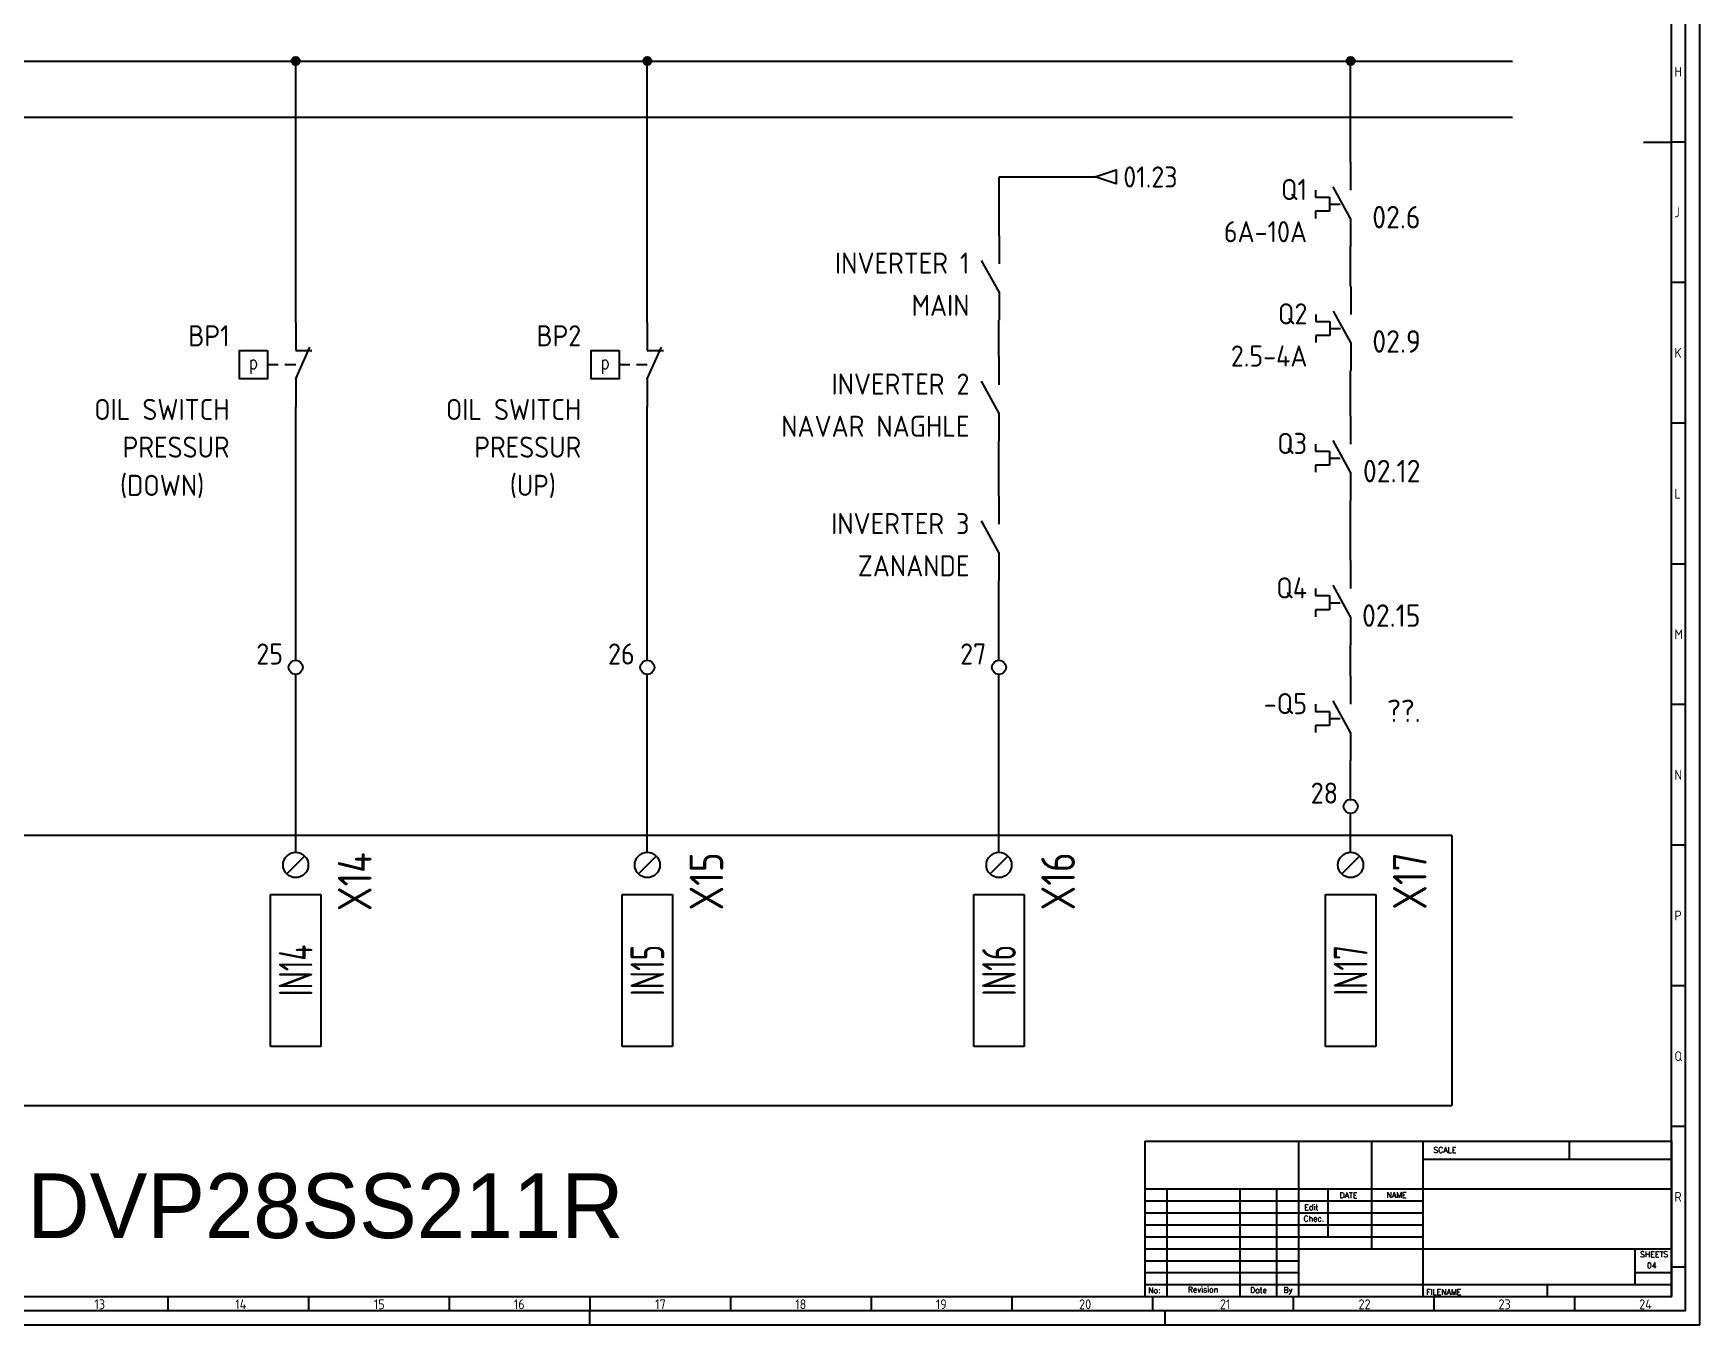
# Model space of a CAD drawing. Header units: millimetres. Extents: x -105 to 1084, y 213 to 1054.
# Drawn here: x 492 to 1084, y 213 to 672 of the extents above; entities that cross this region are included whole.
import ezdxf
from ezdxf.enums import TextEntityAlignment as Align

# ---------------------------------------------------------------- set-up
doc = ezdxf.new("R2010")
doc.units = ezdxf.units.MM
doc.header["$LTSCALE"] = 8
for name, color, linetype in [('025', 1, 'Continuous'), ('035', 5, 'Continuous'), ('07', 7, 'Continuous'), ('DESC', 1, 'Continuous'), ('DESCCHILD', 20, 'Continuous'), ('RED_2.5mm^2', 1, 'Continuous'), ('SYMS', 7, 'Continuous'), ('TAGS', 51, 'Continuous'), ('TERMS', 4, 'Continuous'), ('XREF', 7, 'Continuous'), ('XREFCHILD', 134, 'Continuous')]:
    doc.layers.add(name, color=color, linetype=linetype)
doc.styles.add('ISO Proportional', font='isocp.shx')
doc.styles.add('PIN', font='simplex', dxfattribs={"width": 0.75})
doc.styles.add('WD', font='romans.shx')
doc.styles.add('WD_IEC', font='ISOCP2.shx', dxfattribs={"width": 0.9, "height": 4})

# ---------------------------------------------------------------- blocks, each defined once
blk = doc.blocks.new('IEC_border_a0')
at = {"layer": '035', "color": 0}
for p, q in [((1189, 0), (1189, 841)), ((1183.98, 420.5), (1179, 420.5)), ((1183.98, 420.5), (1179, 420.5)), ((1183.98, 370.5), (1179, 370.5)), ((1183.98, 320.5), (1179, 320.5)), ((1184, 270.46), (1179.02, 270.46)), ((1184, 270.46), (1179.02, 270.46)), ((1184, 220.46), (1179.02, 220.46)), ((1184, 170.46), (1179.02, 170.46)), ((1184, 120.46), (1179.02, 120.46)), ((1184, 70.46), (1179.02, 70.46)), ((1184.02, 20.42), (1179.03, 20.42)), ((644.5, 10), (644.5, 5)), ((694.5, 10), (694.5, 5)), ((744.5, 10), (744.5, 5)), ((744.5, 10), (744.5, 5)), ((794.5, 10), (794.5, 5)), ((844.5, 10), (844.5, 5)), ((894.5, 10), (894.5, 5)), ((944.5, 10), (944.5, 5)), ((994.5, 10), (994.5, 5)), ((1044.5, 10), (1044.5, 5)), ((1094.5, 10), (1094.5, 5)), ((1144.5, 10), (1144.5, 5)), ((0, 0), (1189, 0)), ((794.5, 0), (794.5, 5)), ((999, 0), (999, 5))]:
    blk.add_line(p, q, dxfattribs=at)
blk.add_lwpolyline([(10, 10), (1179, 10), (1179, 831), (10, 831)], close=True, dxfattribs=at)
at = {"layer": '07', "color": 0}
blk.add_line((1169, 420.5), (1179, 420.5), dxfattribs=at)
blk.add_lwpolyline([(5, 5), (1184, 5), (1184, 836), (5, 836)], close=True, dxfattribs=at)
at = {"layer": '035', "color": 0, "style": 'ISO Proportional'}
for s, p in [('H', (1180, 443.75)), ('J', (1180, 393.75)), ('K', (1180, 343.75)), ('L', (1180.02, 293.72)), ('M', (1180.02, 243.72)), ('N', (1180.02, 193.72)), ('P', (1180.02, 143.72)), ('Q', (1180.02, 93.72)), ('R', (1180.03, 43.68)), ('13', (618.42, 5.5)), ('14', (668.46, 5.5)), ('15', (717.72, 5.5)), ('16', (767.49, 5.5)), ('17', (817.72, 5.5)), ('18', (867.49, 5.5)), ('19', (917.49, 5.5)), ('20', (968.42, 5.5)), ('21', (1018.46, 5.5)), ('22', (1067.72, 5.5)), ('23', (1117.49, 5.5)), ('24', (1167.49, 5.5))]:
    blk.add_text(s, height=3.5, dxfattribs=at).set_placement(p)
blk = doc.blocks.new('IEC_tblock_a0')
at = {"layer": '035'}
for p, q in [((-106.6, 55.25), (-106.6, 17)), ((-36.4, 55.25), (-36.4, 48.88)), ((-88.4, 48.88), (0, 48.88)), ((-179.4, 38.25), (-179.4, 0)), ((-153.4, 38.25), (-153.4, 0)), ((-140.4, 38.25), (-140.4, 0)), ((-122.2, 38.25), (-122.2, 21.25)), ((-187.2, 34), (-88.4, 34)), ((-187.2, 29.75), (-88.4, 29.75)), ((-187.2, 25.5), (-88.4, 25.5)), ((-187.2, 21.25), (-88.4, 21.25)), ((-187.2, 17), (-132.6, 17)), ((-187.2, 12.75), (-132.6, 12.75)), ((-187.2, 8.5), (-132.6, 8.5)), ((-13, 8.5), (0, 8.5)), ((-187.2, 4.25), (0, 4.25)), ((-44.2, 4.25), (-44.2, 0))]:
    blk.add_line(p, q, dxfattribs=at)
at = {"layer": '07'}
for p, q in [((-187.2, 55.25), (0, 55.25)), ((-187.2, 55.25), (-187.2, 0)), ((-132.6, 55.25), (-132.6, 0)), ((-88.4, 55.25), (-88.4, 0)), ((0, 55.25), (0, 0)), ((-187.2, 38.25), (0, 38.25)), ((-132.6, 17), (0, 17)), ((-13, 17), (-13, 4.25)), ((-187.2, 0), (0, 0))]:
    blk.add_line(p, q, dxfattribs=at)
at = {"style": 'WD'}
for tag, p in [('SCALE', (-69.88, 51.07)), ('SH', (-8.74, 10.06)), ('FILENAME', (-68.15, 0.8))]:
    blk.add_attdef(tag, p, '', height=2, dxfattribs=at)
for tag, height, p in [('EDDATE', 2, (-114.97, 30.8)), ('EDBY', 2, (-98.02, 30.86)), ('PROJDESC', 5, (-45.9, 29.2)), ('CKDATE', 2, (-114.85, 26.58)), ('CKBY', 2, (-97.88, 26.3)), ('DWGDESC', 5, (-44.85, 19.72)), ('DWGNO', 3.5, (-48.54, 9.46))]:
    blk.add_attdef(tag, text='', height=height, dxfattribs=at).set_placement(p, align=Align.CENTER)
at = {"style": 'WD', "flags": 1}
blk.add_attdef('WD_TB', (-120.95, 11.91), '', height=2, dxfattribs=at)
at = {"layer": '025', "style": 'WD'}
for s, p in [('SCALE', (-80.57, 51.13)), ('NAME', (-97.74, 35.14)), ('No:', (-183.81, 1.19)), ('Revision', (-166.53, 1.47)), ('Date', (-146.79, 1.28)), ('By', (-136.33, 1.37))]:
    blk.add_text(s, height=2, dxfattribs=at).set_placement(p, align=Align.CENTER)
for s, p in [('DATE', (-118, 35)), ('Edit', (-130.55, 30.72)), ('Chec.', (-130.82, 26.72)), ('SHEETS', (-11.17, 14.05)), ('FILENAME', (-87.18, 0.61))]:
    blk.add_text(s, height=2, dxfattribs=at).set_placement(p)
blk = doc.blocks.new('PLCIO_1346')
blk.add_line((911, 48), (911, -48))
at = {"layer": 'SYMS'}
for p, q in [((911, 48), (-48, 48)), ((496.82, 34.32), (503.18, 40.68)), ((621.82, 34.32), (628.18, 40.68)), ((746.82, 34.32), (753.18, 40.68)), ((871.82, 34.32), (878.18, 40.68)), ((491, -27), (491, 27)), ((491, 27), (509, 27)), ((509, 27), (509, -27)), ((616, -27), (616, 27)), ((616, 27), (634, 27)), ((634, 27), (634, -27)), ((741, -27), (741, 27)), ((741, 27), (759, 27)), ((759, 27), (759, -27)), ((866, -27), (866, 27)), ((866, 27), (884, 27)), ((884, 27), (884, -27)), ((509, -27), (491, -27)), ((634, -27), (616, -27)), ((759, -27), (741, -27)), ((884, -27), (866, -27)), ((-48, -48), (911, -48))]:
    blk.add_line(p, q, dxfattribs=at)
for centre in [(500, 37.5), (625, 37.5), (750, 37.5), (875, 37.5)]:
    blk.add_circle(centre, 4.5, dxfattribs=at)
at = {"layer": 'SYMS', "style": 'WD_IEC', "width": 0.9}
for tag, p in [('TERMDESC01', (6.25, 60)), ('TERMDESC02', (131.25, 60)), ('TERMDESC03', (256.25, 60)), ('TERMDESC04', (381.25, 60)), ('TERMDESC05', (506.25, 60)), ('TERMDESC06', (631.25, 60)), ('TERMDESC07', (756.25, 60)), ('TERMDESC08', (881.25, 60))]:
    blk.add_attdef(tag, text='', height=12, rotation=90, dxfattribs=at).set_placement(p, align=Align.TOP_LEFT)
at = {"layer": 'SYMS', "style": 'WD_IEC', "width": 0.9, "flags": 1}
for tag, p in [('X2TERM01', (0, 42)), ('X2TERM02', (125, 42)), ('X2TERM03', (250, 42)), ('X2TERM04', (375, 42)), ('X2TERM05', (500, 42)), ('X2TERM06', (625, 42)), ('X2TERM07', (750, 42)), ('X2TERM08', (875, 42))]:
    blk.add_attdef(tag, text='', height=1.92, rotation=90, dxfattribs=at).set_placement(p, align=Align.RIGHT)
at = {"layer": 'SYMS', "style": 'WD_IEC', "width": 0.9}
for tag, p in [('TERM04', (390, 42)), ('TERM01', (15, 42)), ('TERM02', (140, 42)), ('TERM03', (265, 42)), ('TERM05', (515, 42)), ('TERM06', (640, 42)), ('TERM07', (765, 42)), ('TERM08', (890, 42))]:
    blk.add_attdef(tag, text='', height=12, rotation=90, dxfattribs=at).set_placement(p, align=Align.TOP_RIGHT)
at = {"layer": 'SYMS', "style": 'WD_IEC'}
for tag, width, p in [('LINE2', 0.9, (-69, 0)), ('DESC', 0.9, (-50.84, 0)), ('INST', 0.8, (-159, 0)), ('MFG', 0.8, (-123, 0)), ('CAT', 0.8, (-105, 0)), ('LINE1', 0.9, (-87, 0)), ('TAG', 0.9, (-30.87, 0)), ('LOC', 0.8, (-141, 0))]:
    blk.add_attdef(tag, text='', height=15, rotation=90, dxfattribs=dict(at, width=width)).set_placement(p, align=Align.CENTER)
at = {"layer": 'SYMS', "style": 'WD_IEC', "width": 0.7}
for tag, p in [('TAGA04', (375, 0)), ('TAGA01', (0, 0)), ('TAGA02', (125, 0)), ('TAGA03', (250, 0)), ('TAGA05', (500, 0)), ('TAGA06', (625, 0)), ('TAGA07', (750, 0)), ('TAGA08', (875, 0))]:
    blk.add_attdef(tag, text='', height=12, rotation=90, dxfattribs=at).set_placement(p, align=Align.MIDDLE_CENTER)
at = {"layer": 'SYMS', "linetype": 'Continuous', "style": 'WD_IEC', "width": 0.9, "flags": 9}
blk.add_attdef('ASSYCODE', text='', height=1.92, rotation=90, dxfattribs=at).set_placement((-102.85, -22.08), align=Align.CENTER)
at = {"layer": 'SYMS', "style": 'WD_IEC', "width": 0.9}
for tag, p in [('DESCA02', (116, -111)), ('DESCB02', (134, -111)), ('DESCC02', (152, -111)), ('DESCD02', (170, -111)), ('DESCE02', (188, -111)), ('DESCA03', (241, -111)), ('DESCB03', (259, -111)), ('DESCC03', (277, -111)), ('DESCD03', (295, -111)), ('DESCE03', (313, -111)), ('DESCA04', (366, -111)), ('DESCB04', (384, -111)), ('DESCC04', (402, -111)), ('DESCD04', (420, -111)), ('DESCE04', (438, -111)), ('DESCA05', (491, -111)), ('DESCB05', (509, -111)), ('DESCC05', (527, -111)), ('DESCD05', (545, -111)), ('DESCE05', (563, -111)), ('DESCA06', (616, -111)), ('DESCB06', (634, -111)), ('DESCC06', (652, -111)), ('DESCD06', (670, -111)), ('DESCE06', (688, -111)), ('DESCA07', (741, -111)), ('DESCB07', (759, -111)), ('DESCC07', (777, -111)), ('DESCD07', (795, -111)), ('DESCE07', (813, -111)), ('DESCA08', (866, -111)), ('DESCB08', (884, -111)), ('DESCC08', (902, -111)), ('DESCD08', (920, -111)), ('DESCE08', (938, -111)), ('DESCA01', (-9, -111)), ('DESCB01', (9, -111)), ('DESCC01', (27, -111)), ('DESCD01', (45, -111)), ('DESCE01', (63, -111))]:
    blk.add_attdef(tag, text='', height=15, rotation=90, dxfattribs=at).set_placement(p, align=Align.RIGHT)
blk = doc.blocks.new('WDDOT')
for radius in [0.72, 0.449, 0.223]:
    blk.add_circle((0, 0), radius)
blk = doc.blocks.new('VT0002')
blk.add_circle((0, 0), 1.25)
at = {"style": 'WD_IEC'}
for tag, p in [('INST', (-2.25, 6.5)), ('LOC', (-2.25, 3.5)), ('DESC1', (-2.25, -6.25)), ('DESC2', (-2.25, -9.25)), ('DESC3', (-2.25, -12.25))]:
    blk.add_attdef(tag, text='', height=2.5, dxfattribs=at).set_placement(p, align=Align.RIGHT)
at = {"style": 'WD_IEC', "flags": 1}
for tag, p, height in [('ASSYCODE', (2.75, 10.75), 1), ('CATDESC', (2.75, 9.25), 1), ('MFG', (2.75, 7.25), 1.5), ('CAT', (2.75, 4.75), 1.5), ('X4PIN01', (-1.25, 1), 0.25), ('X4TERM01', (-1.25, 0), 0.25), ('X4TERMDESC01', (-1.25, 0.5), 0.4), ('STRIPSEQ', (0, 0), 0.025), ('X2PIN01', (0, 2.25), 0.25), ('X2TERM01', (0, 1.25), 0.25), ('X8PIN01', (0, -0.25), 0.25), ('X2TERMDESC01', (0, 1.75), 0.4), ('X1PIN01', (1.25, 1), 0.25), ('X1TERM01', (1.25, 0), 0.25), ('X1TERMDESC01', (1.25, 0.5), 0.4), ('LINKTERM', (0, -0.04), 0.025), ('X8TERM01', (0, -1.25), 0.25), ('X8TERMDESC01', (0, -0.75), 0.4)]:
    blk.add_attdef(tag, p, '', height=height, dxfattribs=at)
at = {"style": 'WD_IEC', "flags": 8}
for tag, height, p in [('TAGSTRIP', 2.5, (-2.25, 0.5)), ('TERM01', 2, (-2.25, -3.25))]:
    blk.add_attdef(tag, text='', height=height, dxfattribs=at).set_placement(p, align=Align.RIGHT)
blk = doc.blocks.new('VPS12')
for p, q in [((0, 7.5), (0, 2.5)), ((0, -2.5), (2.5, 3.12)), ((-5, 0), (-3.12, 0)), ((-1.94, 0), (0, 0)), ((0, 2.5), (2.87, 2.5)), ((0, -2.5), (0, -7.5))]:
    blk.add_line(p, q)
blk.add_lwpolyline([(-5, 2.5), (-5, -2.5), (-10, -2.5), (-10, 2.5)], close=True)
at = {"style": 'PIN', "width": 0.75}
blk.add_text('p', height=2.5, dxfattribs=at).set_placement((-7.5, 0), align=Align.MIDDLE)
at = {"style": 'WD_IEC'}
for tag, p in [('INST', (-11.75, 10.25)), ('LOC', (-11.75, 6.75)), ('TAG1', (-11.75, 3.25)), ('RATING1', (-11.75, -1.35)), ('DESC1', (-11.75, -9.85)), ('DESC2', (-11.75, -13.35)), ('DESC3', (-11.75, -16.85))]:
    blk.add_attdef(tag, text='', height=2.5, dxfattribs=at).set_placement(p, align=Align.RIGHT)
blk.add_attdef('TERM01', text='', height=2, rotation=90, dxfattribs=at).set_placement((-1, 7.5), align=Align.RIGHT)
at = {"style": 'WD_IEC', "flags": 1}
for tag, p, height in [('X2TERM01', (0, 7.5), 0.32), ('MFG', (2.75, 6.5), 1.5), ('CAT', (2.75, 4), 1.5), ('X1LINK', (1.74, 0), 0.32), ('CONTACT', (1, -2.5), 1), ('COMMON', (2.25, -3.75), 1), ('ASSYCODE', (1, -4), 1), ('FAMILY', (1, -5.5), 1), ('X8TERM02', (0, -7.5), 0.32), ('CATDESC', (1, -7), 1)]:
    blk.add_attdef(tag, p, '', height=height, dxfattribs=at)
at = {"style": 'WD_IEC'}
blk.add_attdef('TERM02', (-1, -7.5), '', height=2, rotation=90, dxfattribs=at)
at = {"lineweight": 15, "style": 'WD_IEC'}
for tag, p in [('XREF', (-11.75, -6)), ('WDTAGALT', (-11.5, -20))]:
    blk.add_attdef(tag, text='', height=2.5, dxfattribs=at).set_placement(p, align=Align.RIGHT)
blk = doc.blocks.new('VOL21')
for p, q in [((0, 7.5), (0, 2.5)), ((0, -2.5), (-3.125, 3.125)), ((-6.25, 2.5), (-6.25, 1.25)), ((-6.25, 1.25), (-3.75, 1.25)), ((-3.75, 1.25), (-3.75, -1.25)), ((-3.75, 0), (-1.875, 0)), ((-6.25, -1.25), (-6.25, -2.5)), ((-3.75, -1.25), (-6.25, -1.25)), ((0, -2.5), (0, -7.5))]:
    blk.add_line(p, q)
at = {"style": 'WD_IEC'}
for tag, p in [('INST', (-7.75, 6.75)), ('LOC', (-7.75, 3.75)), ('TAG2', (-7.75, 0.75)), ('XREF', (-7.75, -3.75)), ('DESC1', (-7.75, -6.75)), ('DESC2', (-7.75, -9.75)), ('DESC3', (-7.75, -12.75))]:
    blk.add_attdef(tag, text='', height=2.5, dxfattribs=at).set_placement(p, align=Align.RIGHT)
blk.add_attdef('TERM01', text='', height=2, rotation=90, dxfattribs=at).set_placement((-1, 7.5), align=Align.RIGHT)
at = {"style": 'WD_IEC', "flags": 1}
for tag, p, height in [('X2TERM01', (0, 7.5), 0.32), ('X4LINK', (-6.375, 0), 0.32), ('X1LINK', (-0.5, 0), 0.32), ('CONTACT', (4, -3.5), 1), ('FAMILY', (4, -5), 1), ('COMMON', (5.25, -4.75), 1), ('X8TERM02', (0, -7.5), 0.32)]:
    blk.add_attdef(tag, p, '', height=height, dxfattribs=at)
at = {"style": 'WD_IEC'}
blk.add_attdef('TERM02', (-1, -7.5), '', height=2, rotation=90, dxfattribs=at)
blk = doc.blocks.new('VCR21')
for p, q in [((0, 7.5), (0, 2.5)), ((0, -2.5), (-3.12, 3.12)), ((0, -2.5), (0, -7.5))]:
    blk.add_line(p, q)
at = {"style": 'WD_IEC'}
for tag, p in [('INST', (-5.25, 6.75)), ('LOC', (-5.25, 3.75)), ('TAG2', (-5.25, 0.75)), ('XREF', (-5.25, -3.75)), ('DESC1', (-5.25, -6.75)), ('DESC2', (-5.25, -9.75)), ('DESC3', (-5.25, -12.75))]:
    blk.add_attdef(tag, text='', height=2.5, dxfattribs=at).set_placement(p, align=Align.RIGHT)
blk.add_attdef('TERM01', text='', height=2, rotation=90, dxfattribs=at).set_placement((-1, 7.5), align=Align.RIGHT)
at = {"style": 'WD_IEC', "flags": 1}
for tag, p, height in [('X2TERM01', (0, 7.5), 0.32), ('X4LINK', (-2.75, 0), 0.32), ('X1LINK', (-0.5, 0), 0.32), ('CONTACT', (4, -3.5), 1), ('FAMILY', (4, -5), 1), ('COMMON', (5.25, -4.75), 1), ('X8TERM02', (0, -7.5), 0.32)]:
    blk.add_attdef(tag, p, '', height=height, dxfattribs=at)
at = {"style": 'WD_IEC'}
blk.add_attdef('TERM02', (-1, -7.5), '', height=2, rotation=90, dxfattribs=at)
blk = doc.blocks.new('HA1D1')
blk.add_lwpolyline([(0, 0), (3.75, 1.25), (3.75, -1.25)], close=True)
at = {"style": 'WD_IEC'}
for tag, height, flags, p in [('WIRENO', 2.5, 8, (-1.25, 1)), ('SIGCODE', 1, 1, (5, 1.8))]:
    blk.add_attdef(tag, text='', height=height, dxfattribs=dict(at, flags=flags)).set_placement(p, align=Align.RIGHT)
at = {"style": 'WD_IEC', "flags": 1}
blk.add_attdef('X4TERM01', (0, 0), '', height=0.32, dxfattribs=at)
at = {"style": 'WD_IEC'}
blk.add_attdef('XREF', text='', height=2.5, dxfattribs=at).set_placement((5, 0), align=Align.MIDDLE_LEFT)
blk.add_attdef('DESC1', text='', height=2.5, dxfattribs=at).set_placement((-1.25, -1), align=Align.TOP_RIGHT)

msp = doc.modelspace()

# ---------------------------------------------------------------- linework, layer by layer
at = {"layer": 'RED_2.5mm^2', "color": 0}
for p, q in [((-45.18, 662.6), (1017.39, 662.6)), ((584.85, 569.66), (584.85, 662.6)), ((709.85, 569.66), (709.85, 662.6)), ((959.85, 626.67), (959.85, 662.6)), ((-45.18, 642.6), (1017.39, 642.6)), ((834.87, 600.49), (834.87, 621.38)), ((834.87, 621.38), (869.02, 621.38)), ((959.85, 582.47), (959.85, 596.67)), ((834.85, 557.49), (834.85, 570.49)), ((959.85, 536.38), (959.85, 552.47)), ((584.85, 449.52), (584.85, 539.66)), ((709.85, 449.52), (709.85, 539.66)), ((834.85, 507.88), (834.85, 527.49)), ((959.85, 485.01), (959.85, 506.38)), ((834.85, 449.52), (834.85, 477.88)), ((959.85, 443.87), (959.85, 455.01)), ((584.85, 381.25), (584.85, 444.52)), ((709.85, 381.25), (709.85, 444.52)), ((834.85, 381.25), (834.85, 444.52)), ((959.85, 400.06), (959.85, 413.87)), ((959.85, 381.25), (959.85, 395.06))]:
    msp.add_line(p, q, dxfattribs=at)

# ---------------------------------------------------------------- block references
msp.add_blockref('IEC_border_a0', (-105.09, 213.3))
ref = msp.add_blockref('IEC_tblock_a0', (1073.91, 223.3))
ref.add_attrib('SH', '04', (1065.17, 233.36), dxfattribs={"height": 2, "style": 'WD'})
at = {"layer": 'SYMS', "color": 0, "xscale": 2, "yscale": 2, "zscale": 2}
for p in [(584.85, 662.6), (709.85, 662.6), (959.85, 662.6)]:
    msp.add_blockref('WDDOT', p, dxfattribs=at)
at = {"layer": 'SYMS', "color": 0}
ref = msp.add_blockref('HA1D1', (869.02, 621.38), dxfattribs=dict(at, xscale=2, yscale=2, zscale=2))
ref.add_attrib('XREF', '01.23', dxfattribs={"layer": 'XREF', "height": 7.5, "style": 'WD_IEC'}).set_placement((879.02, 621.38), align=Align.MIDDLE_LEFT)
ref = msp.add_blockref('VOL21', (959.85, 611.67), dxfattribs=dict(at, xscale=2, yscale=2, zscale=2))
ref.add_attrib('XREF', '02.6', dxfattribs={"layer": 'XREFCHILD', "height": 8, "style": 'WD_IEC'}).set_placement((984.67, 603.09), align=Align.RIGHT)
ref.add_attrib('DESC1', '6A-10A', dxfattribs={"layer": 'DESCCHILD', "height": 7.5, "style": 'WD_IEC'}).set_placement((944.35, 598.17), align=Align.RIGHT)
ref.add_attrib('TAG2', 'Q1', dxfattribs={"layer": 'TAGS', "height": 7.5, "style": 'WD_IEC'}).set_placement((944.35, 613.17), align=Align.RIGHT)
ref = msp.add_blockref('VCR21', (834.87, 585.49), dxfattribs=dict(at, xscale=2, yscale=2, zscale=2))
ref.add_attrib('DESC1', 'MAIN', dxfattribs={"layer": 'DESCCHILD', "height": 7.5, "style": 'WD_IEC'}).set_placement((824.37, 571.99), align=Align.RIGHT)
ref.add_attrib('TAG2', 'INVERTER 1', dxfattribs={"layer": 'TAGS', "height": 7.5, "style": 'WD_IEC'}).set_placement((824.37, 586.99), align=Align.RIGHT)
ref = msp.add_blockref('VOL21', (959.97, 567.47), dxfattribs=dict(at, xscale=2, yscale=2, zscale=2))
ref.add_attrib('XREF', '02.9', dxfattribs={"layer": 'XREFCHILD', "height": 8, "style": 'WD_IEC'}).set_placement((984.79, 558.9), align=Align.RIGHT)
ref.add_attrib('DESC1', '2.5-4A', dxfattribs={"layer": 'DESCCHILD', "height": 7.5, "style": 'WD_IEC'}).set_placement((944.47, 553.97), align=Align.RIGHT)
ref.add_attrib('TAG2', 'Q2', dxfattribs={"layer": 'TAGS', "height": 7.5, "style": 'WD_IEC'}).set_placement((944.47, 568.97), align=Align.RIGHT)
ref = msp.add_blockref('VPS12', (584.85, 554.66), dxfattribs=dict(at, xscale=2, yscale=2, zscale=2))
ref.add_attrib('DESC3', '(DOWN)', dxfattribs={"layer": 'DESC', "height": 7.5, "style": 'WD_IEC'}).set_placement((552.35, 507.97), align=Align.RIGHT)
ref.add_attrib('DESC2', ' PRESSUR', dxfattribs={"layer": 'DESC', "height": 7.5, "style": 'WD_IEC'}).set_placement((561.35, 521.57), align=Align.RIGHT)
ref.add_attrib('DESC1', 'OIL SWITCH', dxfattribs={"layer": 'DESC', "height": 7.5, "style": 'WD_IEC'}).set_placement((561.35, 534.96), align=Align.RIGHT)
ref.add_attrib('TAG1', 'BP1', dxfattribs={"layer": 'TAGS', "height": 7.5, "style": 'WD_IEC'}).set_placement((561.35, 561.16), align=Align.RIGHT)
ref = msp.add_blockref('VPS12', (709.85, 554.66), dxfattribs=dict(at, xscale=2, yscale=2, zscale=2))
ref.add_attrib('DESC3', '(UP)', dxfattribs={"layer": 'DESC', "height": 7.5, "style": 'WD_IEC'}).set_placement((677.35, 507.97), align=Align.RIGHT)
ref.add_attrib('DESC2', ' PRESSUR', dxfattribs={"layer": 'DESC', "height": 7.5, "style": 'WD_IEC'}).set_placement((686.35, 521.57), align=Align.RIGHT)
ref.add_attrib('DESC1', 'OIL SWITCH', dxfattribs={"layer": 'DESC', "height": 7.5, "style": 'WD_IEC'}).set_placement((686.35, 534.96), align=Align.RIGHT)
ref.add_attrib('TAG1', 'BP2', dxfattribs={"layer": 'TAGS', "height": 7.5, "style": 'WD_IEC'}).set_placement((686.35, 561.16), align=Align.RIGHT)
ref = msp.add_blockref('VCR21', (834.85, 542.49), dxfattribs=dict(at, xscale=2, yscale=2, zscale=2))
ref.add_attrib('DESC1', 'NAVAR NAGHLE', dxfattribs={"layer": 'DESCCHILD', "height": 7.5, "style": 'WD_IEC'}).set_placement((824.35, 528.99), align=Align.RIGHT)
ref.add_attrib('TAG2', 'INVERTER 2', dxfattribs={"layer": 'TAGS', "height": 7.5, "style": 'WD_IEC'}).set_placement((824.35, 543.99), align=Align.RIGHT)
ref = msp.add_blockref('VOL21', (959.85, 521.38), dxfattribs=dict(at, xscale=2, yscale=2, zscale=2))
ref.add_attrib('XREF', '02.12', dxfattribs={"layer": 'XREFCHILD', "height": 8, "style": 'WD_IEC'}).set_placement((984.67, 512.8), align=Align.RIGHT)
ref.add_attrib('TAG2', 'Q3', dxfattribs={"layer": 'TAGS', "height": 7.5, "style": 'WD_IEC'}).set_placement((944.35, 522.88), align=Align.RIGHT)
ref = msp.add_blockref('VCR21', (834.85, 492.88), dxfattribs=dict(at, xscale=2, yscale=2, zscale=2))
ref.add_attrib('DESC1', 'ZANANDE', dxfattribs={"layer": 'DESCCHILD', "height": 7.5, "style": 'WD_IEC'}).set_placement((824.35, 479.38), align=Align.RIGHT)
ref.add_attrib('TAG2', 'INVERTER 3', dxfattribs={"layer": 'TAGS', "height": 7.5, "style": 'WD_IEC'}).set_placement((824.35, 494.38), align=Align.RIGHT)
ref = msp.add_blockref('VOL21', (959.85, 470.01), dxfattribs=dict(at, xscale=2, yscale=2, zscale=2))
ref.add_attrib('XREF', '02.15', dxfattribs={"layer": 'XREFCHILD', "height": 8, "style": 'WD_IEC'}).set_placement((984.67, 461.43), align=Align.RIGHT)
ref.add_attrib('TAG2', 'Q4', dxfattribs={"layer": 'TAGS', "height": 7.5, "style": 'WD_IEC'}).set_placement((944.35, 471.51), align=Align.RIGHT)
ref = msp.add_blockref('VT0002', (584.85, 447.02), dxfattribs=dict(at, xscale=2, yscale=2, zscale=2))
ref.add_attrib('TAGSTRIP', '25', dxfattribs={"layer": 'TAGS', "height": 7.5, "style": 'WD_IEC', "flags": 8}).set_placement((580.35, 448.02), align=Align.RIGHT)
ref = msp.add_blockref('VT0002', (709.85, 447.02), dxfattribs=dict(at, xscale=2, yscale=2, zscale=2))
ref.add_attrib('TAGSTRIP', '26', dxfattribs={"layer": 'TAGS', "height": 7.5, "style": 'WD_IEC', "flags": 8}).set_placement((705.35, 448.02), align=Align.RIGHT)
ref = msp.add_blockref('VT0002', (834.85, 447.02), dxfattribs=dict(at, xscale=2, yscale=2, zscale=2))
ref.add_attrib('TAGSTRIP', '27', dxfattribs={"layer": 'TAGS', "height": 7.5, "style": 'WD_IEC', "flags": 8}).set_placement((830.35, 448.02), align=Align.RIGHT)
ref = msp.add_blockref('VOL21', (959.85, 428.87), dxfattribs=dict(at, xscale=2, yscale=2, zscale=2))
ref.add_attrib('XREF', '??.', dxfattribs={"layer": 'XREFCHILD', "height": 8, "style": 'WD_IEC'}).set_placement((984.71, 427.56), align=Align.RIGHT)
ref.add_attrib('TAG2', '-Q5', dxfattribs={"layer": 'TAGS', "height": 7.5, "style": 'WD_IEC'}).set_placement((944.35, 430.37), align=Align.RIGHT)
ref = msp.add_blockref('VT0002', (959.85, 397.56), dxfattribs=dict(at, xscale=2, yscale=2, zscale=2))
ref.add_attrib('TAGSTRIP', '28', dxfattribs={"layer": 'TAGS', "height": 7.5, "style": 'WD_IEC', "flags": 8}).set_placement((955.35, 398.56), align=Align.RIGHT)
ref = msp.add_blockref('PLCIO_1346', (84.85, 339.25), dxfattribs=at)
ref.add_attrib('TERM05', 'X14', dxfattribs={"layer": 'TERMS', "height": 12, "rotation": 90, "style": 'WD_IEC', "width": 0.9}).set_placement((599.85, 381.25), align=Align.TOP_RIGHT)
ref.add_attrib('TAGA05', 'IN14', dxfattribs={"layer": 'TAGS', "height": 12, "rotation": 90, "style": 'WD_IEC', "width": 0.7}).set_placement((584.85, 339.25), align=Align.MIDDLE_CENTER)
ref.add_attrib('TERM06', 'X15', dxfattribs={"layer": 'TERMS', "height": 12, "rotation": 90, "style": 'WD_IEC', "width": 0.9}).set_placement((724.85, 381.25), align=Align.TOP_RIGHT)
ref.add_attrib('TAGA06', 'IN15', dxfattribs={"layer": 'TAGS', "height": 12, "rotation": 90, "style": 'WD_IEC', "width": 0.7}).set_placement((709.85, 339.25), align=Align.MIDDLE_CENTER)
ref.add_attrib('TERM07', 'X16', dxfattribs={"layer": 'TERMS', "height": 12, "rotation": 90, "style": 'WD_IEC', "width": 0.9}).set_placement((849.85, 381.25), align=Align.TOP_RIGHT)
ref.add_attrib('TAGA07', 'IN16', dxfattribs={"layer": 'TAGS', "height": 12, "rotation": 90, "style": 'WD_IEC', "width": 0.7}).set_placement((834.85, 339.25), align=Align.MIDDLE_CENTER)
ref.add_attrib('TERM08', 'X17', dxfattribs={"layer": 'TERMS', "height": 12, "rotation": 90, "style": 'WD_IEC', "width": 0.9}).set_placement((974.85, 381.25), align=Align.TOP_RIGHT)
ref.add_attrib('TAGA08', 'IN17', dxfattribs={"layer": 'TAGS', "height": 12, "rotation": 90, "style": 'WD_IEC', "width": 0.7}).set_placement((959.85, 339.25), align=Align.MIDDLE_CENTER)

# ---------------------------------------------------------------- texts
at = {"insert": (489.41, 267.08), "char_height": 23, "attachment_point": 1}
msp.add_mtext_dynamic_manual_height_columns('DVP28SS211R', width=222.0351, gutter_width=1, heights=[0], dxfattribs=at)

doc.saveas('drawing.dxf')
